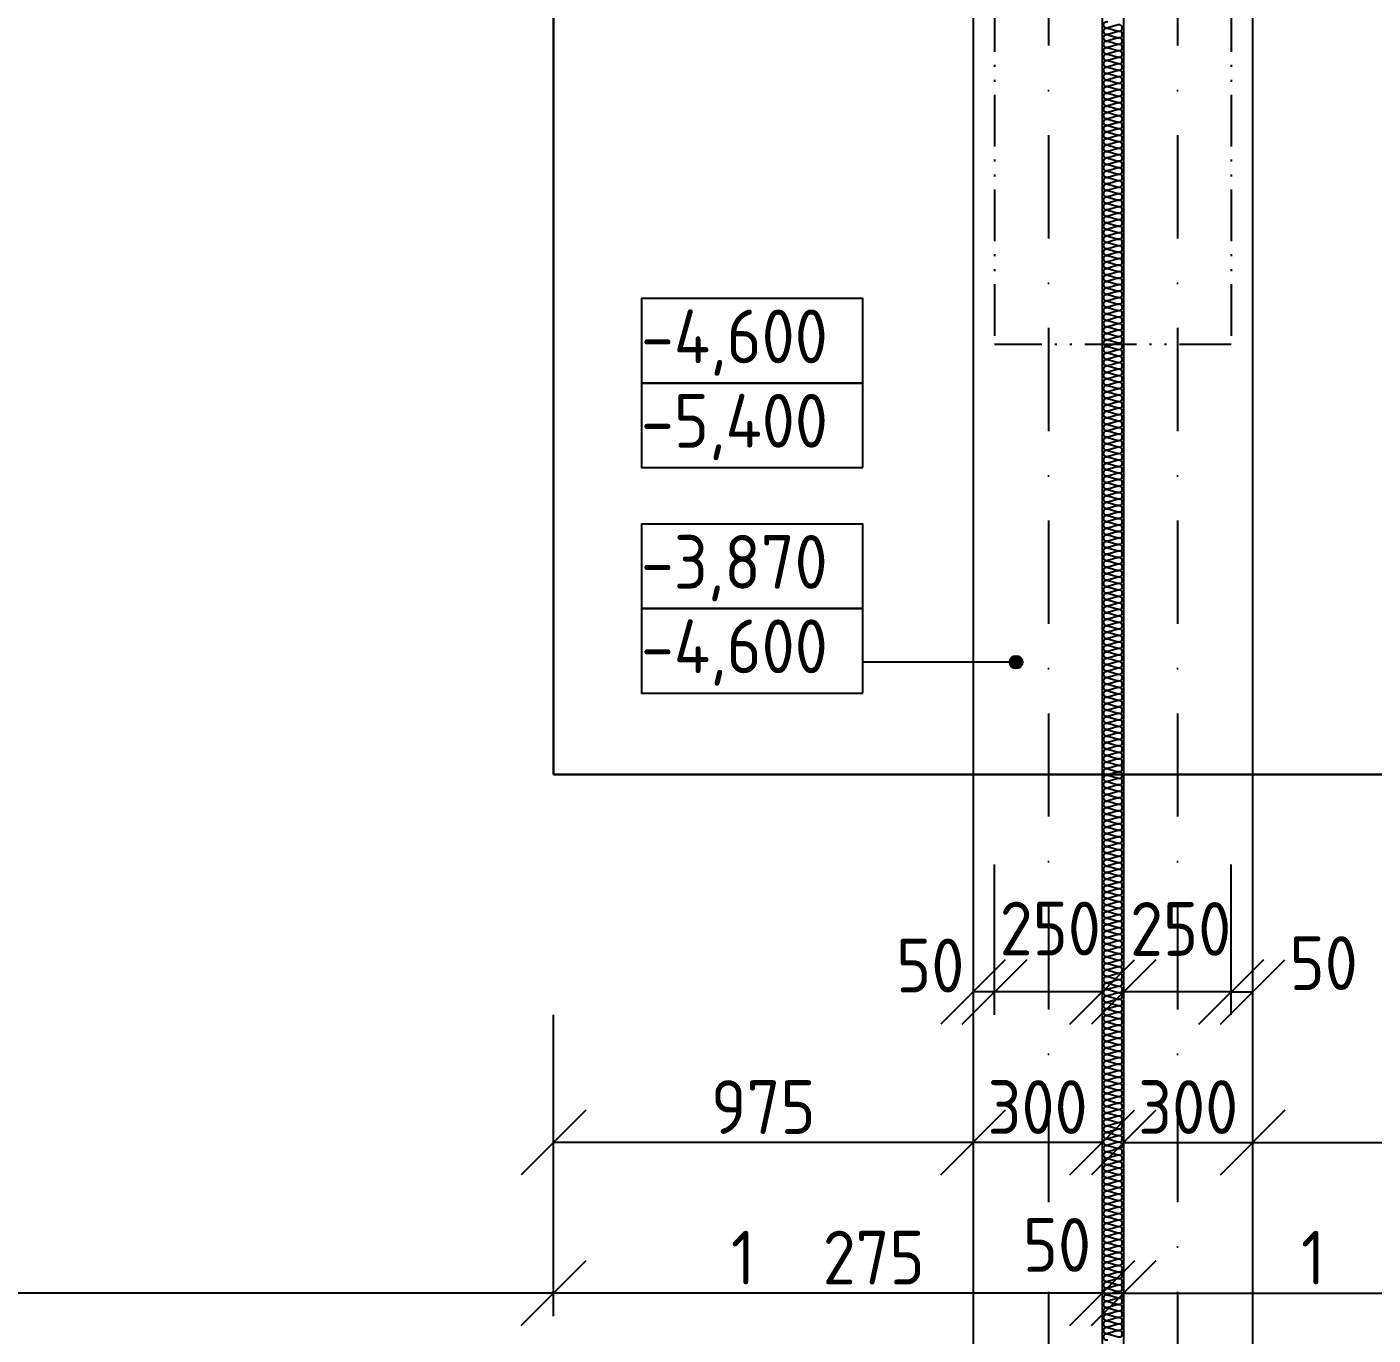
# Model space of a CAD drawing. Extents: x 4511820 to 5180432, y -1526536 to -944957.
# Drawn here: x 5004902 to 5008031, y -1496771 to -1493730 of the extents above; entities that cross this region are included whole.
import ezdxf

# ---------------------------------------------------------------- set-up
doc = ezdxf.new("R2010")
doc.units = 0
doc.header["$MEASUREMENT"] = 0
doc.linetypes.add('ACAD_ISO12W100', pattern=[22, 12, -3, 0.5, -3, 0.5, -3])
doc.linetypes.add('BODKOCIARKOVANA_3', pattern=[5.6, 3, -1.3, 0, -1.3])
doc.layers.get('0').update_dxf_attribs({"linetype": 'CONTINUOUS'})
doc.layers.get('Defpoints').update_dxf_attribs({"color": 61, "linetype": 'CONTINUOUS'})
for name, color, linetype in [('KÓTY', 4, 'CONTINUOUS'), ('MÚRY', 1, 'CONTINUOUS'), ('osi', 253, 'CONTINUOUS'), ('TENKÁ', 7, 'CONTINUOUS'), ('ŠRAFY', 82, 'CONTINUOUS')]:
    doc.layers.add(name, color=color, linetype=linetype)
doc.styles.add('STYLE1', font='isocp.shx')
doc.dimstyles.new('STANDARD-50', dxfattribs={"dimtxt": 125, "dimasz": 150, "dimexe": 10, "dimexo": 200, "dimgap": 20, "dimtad": 1, "dimdsep": 46, "dimlunit": 6, "dimtxsty": 'STYLE1', "dimblk1": 'OBLIQUE', "dimblk2": 'OBLIQUE', "dimsah": 1, "dimcen": 2.5, "dimse1": 1, "dimse2": 1, "dimadec": 0, "dimazin": 0, "dimtfac": 1, "dimtmove": 1, "dimatfit": 3, "dimldrblk": 'OBLIQUE', "dimfxl": 1, "dimtolj": 1, "dimtzin": 0, "dimarcsym": 0})

# ---------------------------------------------------------------- blocks, each defined once
blk = doc.blocks.new('_OBLIQUE')
at = {"color": 0, "linetype": 'ByBlock'}
blk.add_line((-0.5, -0.5), (0.5, 0.5), dxfattribs=at)
blk = doc.blocks.new('*D43630')
at = {"layer": 'Defpoints', "color": 0}
for p in [(5007451, -1495468), (5008726, -1495468), (5008726, -1496673.5)]:
    blk.add_point(p, dxfattribs=at)
at = {"layer": 'KÓTY', "color": 0, "lineweight": -2}
blk.add_line((5007451, -1496673.5), (5008726, -1496673.5), dxfattribs=at)
at = {"layer": 'KÓTY', "color": 0, "linetype": 'ByBlock', "lineweight": -2, "xscale": 150, "yscale": 150, "zscale": 150, "rotation": 180}
blk.add_blockref('_OBLIQUE', (5007451, -1496673.5), dxfattribs=at)
at = {"layer": 'KÓTY', "color": 0, "linetype": 'ByBlock', "lineweight": -2, "xscale": 150, "yscale": 150, "zscale": 150}
blk.add_blockref('_OBLIQUE', (5008726, -1496673.5), dxfattribs=at)
at = {"layer": 'KÓTY', "color": 0, "insert": (5008088.5, -1496591), "char_height": 125, "attachment_point": 5, "style": 'STYLE1'}
blk.add_mtext('\\A1;1ﾠ275', dxfattribs=at)
blk = doc.blocks.new('*D43631')
at = {"layer": 'Defpoints', "color": 0}
for p in [(5006126, -1495468), (5007401, -1495468), (5006126, -1496673.5)]:
    blk.add_point(p, dxfattribs=at)
at = {"layer": 'KÓTY', "color": 0, "lineweight": -2}
blk.add_line((5007401, -1496673.5), (5006126, -1496673.5), dxfattribs=at)
at = {"layer": 'KÓTY', "color": 0, "linetype": 'ByBlock', "lineweight": -2, "xscale": 150, "yscale": 150, "zscale": 150, "rotation": 180}
blk.add_blockref('_OBLIQUE', (5006126, -1496673.5), dxfattribs=at)
at = {"layer": 'KÓTY', "color": 0, "linetype": 'ByBlock', "lineweight": -2, "xscale": 150, "yscale": 150, "zscale": 150}
blk.add_blockref('_OBLIQUE', (5007401, -1496673.5), dxfattribs=at)
at = {"layer": 'KÓTY', "color": 0, "insert": (5006763.5, -1496591), "char_height": 125, "attachment_point": 5, "style": 'STYLE1'}
blk.add_mtext('\\A1;1ﾠ275', dxfattribs=at)
blk = doc.blocks.new('*D43632')
at = {"layer": 'Defpoints', "color": 0}
for p in [(5007401, -1495468), (5007451, -1495468), (5007451, -1496673.5)]:
    blk.add_point(p, dxfattribs=at)
at = {"layer": 'KÓTY', "color": 0, "lineweight": -2}
blk.add_line((5007401, -1496673.5), (5007451, -1496673.5), dxfattribs=at)
at = {"layer": 'KÓTY', "color": 0, "linetype": 'ByBlock', "lineweight": -2, "xscale": 150, "yscale": 150, "zscale": 150, "rotation": 180}
blk.add_blockref('_OBLIQUE', (5007401, -1496673.5), dxfattribs=at)
at = {"layer": 'KÓTY', "color": 0, "linetype": 'ByBlock', "lineweight": -2, "xscale": 150, "yscale": 150, "zscale": 150}
blk.add_blockref('_OBLIQUE', (5007451, -1496673.5), dxfattribs=at)
at = {"layer": 'KÓTY', "color": 0, "insert": (5007296, -1496561.5), "char_height": 125, "attachment_point": 5, "style": 'STYLE1'}
blk.add_mtext('\\A1;50', dxfattribs=at)
blk = doc.blocks.new('*D43646')
at = {"layer": 'Defpoints', "color": 0}
for p in [(5007701, -1494468), (5007751, -1494468), (5007751, -1495973.5)]:
    blk.add_point(p, dxfattribs=at)
at = {"layer": 'KÓTY', "color": 0, "lineweight": -2}
blk.add_line((5007701, -1495973.5), (5007751, -1495973.5), dxfattribs=at)
at = {"layer": 'KÓTY', "color": 0, "linetype": 'ByBlock', "lineweight": -2, "xscale": 150, "yscale": 150, "zscale": 150, "rotation": 180}
blk.add_blockref('_OBLIQUE', (5007701, -1495973.5), dxfattribs=at)
at = {"layer": 'KÓTY', "color": 0, "linetype": 'ByBlock', "lineweight": -2, "xscale": 150, "yscale": 150, "zscale": 150}
blk.add_blockref('_OBLIQUE', (5007751, -1495973.5), dxfattribs=at)
at = {"layer": 'KÓTY', "color": 0, "insert": (5007916, -1495906.5), "char_height": 125, "attachment_point": 5, "style": 'STYLE1'}
blk.add_mtext('\\A1;50', dxfattribs=at)
blk = doc.blocks.new('*D43647')
at = {"layer": 'Defpoints', "color": 0}
for p in [(5007101, -1494468), (5007151, -1494468), (5007101, -1495973.5)]:
    blk.add_point(p, dxfattribs=at)
at = {"layer": 'KÓTY', "color": 0, "lineweight": -2}
blk.add_line((5007151, -1495973.5), (5007101, -1495973.5), dxfattribs=at)
at = {"layer": 'KÓTY', "color": 0, "linetype": 'ByBlock', "lineweight": -2, "xscale": 150, "yscale": 150, "zscale": 150, "rotation": 180}
blk.add_blockref('_OBLIQUE', (5007101, -1495973.5), dxfattribs=at)
at = {"layer": 'KÓTY', "color": 0, "linetype": 'ByBlock', "lineweight": -2, "xscale": 150, "yscale": 150, "zscale": 150}
blk.add_blockref('_OBLIQUE', (5007151, -1495973.5), dxfattribs=at)
at = {"layer": 'KÓTY', "color": 0, "insert": (5007001.5, -1495912), "char_height": 125, "attachment_point": 5, "style": 'STYLE1'}
blk.add_mtext('\\A1;50', dxfattribs=at)
blk = doc.blocks.new('*D43648')
at = {"layer": 'Defpoints', "color": 0}
for p in [(5007451, -1494468), (5007701, -1494468), (5007451, -1495973.5)]:
    blk.add_point(p, dxfattribs=at)
at = {"layer": 'KÓTY', "color": 0, "lineweight": -2}
blk.add_line((5007701, -1495973.5), (5007451, -1495973.5), dxfattribs=at)
at = {"layer": 'KÓTY', "color": 0, "linetype": 'ByBlock', "lineweight": -2, "xscale": 150, "yscale": 150, "zscale": 150, "rotation": 180}
blk.add_blockref('_OBLIQUE', (5007451, -1495973.5), dxfattribs=at)
at = {"layer": 'KÓTY', "color": 0, "linetype": 'ByBlock', "lineweight": -2, "xscale": 150, "yscale": 150, "zscale": 150}
blk.add_blockref('_OBLIQUE', (5007701, -1495973.5), dxfattribs=at)
at = {"layer": 'KÓTY', "color": 0, "insert": (5007583.5, -1495827), "char_height": 125, "attachment_point": 5, "style": 'STYLE1'}
blk.add_mtext('\\A1;250', dxfattribs=at)
blk = doc.blocks.new('*D43649')
at = {"layer": 'Defpoints', "color": 0}
for p in [(5007151, -1494468), (5007401, -1494468), (5007151, -1495973.5)]:
    blk.add_point(p, dxfattribs=at)
at = {"layer": 'KÓTY', "color": 0, "lineweight": -2}
blk.add_line((5007401, -1495973.5), (5007151, -1495973.5), dxfattribs=at)
at = {"layer": 'KÓTY', "color": 0, "linetype": 'ByBlock', "lineweight": -2, "xscale": 150, "yscale": 150, "zscale": 150, "rotation": 180}
blk.add_blockref('_OBLIQUE', (5007151, -1495973.5), dxfattribs=at)
at = {"layer": 'KÓTY', "color": 0, "linetype": 'ByBlock', "lineweight": -2, "xscale": 150, "yscale": 150, "zscale": 150}
blk.add_blockref('_OBLIQUE', (5007401, -1495973.5), dxfattribs=at)
at = {"layer": 'KÓTY', "color": 0, "insert": (5007280.5, -1495826), "char_height": 125, "attachment_point": 5, "style": 'STYLE1'}
blk.add_mtext('\\A1;250', dxfattribs=at)
blk = doc.blocks.new('*D43650')
at = {"layer": 'Defpoints', "color": 0}
for p in [(5007451, -1494468), (5007751, -1494468), (5007751, -1496323.5)]:
    blk.add_point(p, dxfattribs=at)
at = {"layer": 'KÓTY', "color": 0, "lineweight": -2}
blk.add_line((5007451, -1496323.5), (5007751, -1496323.5), dxfattribs=at)
at = {"layer": 'KÓTY', "color": 0, "linetype": 'ByBlock', "lineweight": -2, "xscale": 150, "yscale": 150, "zscale": 150, "rotation": 180}
blk.add_blockref('_OBLIQUE', (5007451, -1496323.5), dxfattribs=at)
at = {"layer": 'KÓTY', "color": 0, "linetype": 'ByBlock', "lineweight": -2, "xscale": 150, "yscale": 150, "zscale": 150}
blk.add_blockref('_OBLIQUE', (5007751, -1496323.5), dxfattribs=at)
at = {"layer": 'KÓTY', "color": 0, "insert": (5007601, -1496241), "char_height": 125, "attachment_point": 5, "style": 'STYLE1'}
blk.add_mtext('\\A1;300', dxfattribs=at)
blk = doc.blocks.new('*D43651')
at = {"layer": 'Defpoints', "color": 0}
for p in [(5007101, -1494468), (5007401, -1494468), (5007101, -1496323.5)]:
    blk.add_point(p, dxfattribs=at)
at = {"layer": 'KÓTY', "color": 0, "lineweight": -2}
blk.add_line((5007401, -1496323.5), (5007101, -1496323.5), dxfattribs=at)
at = {"layer": 'KÓTY', "color": 0, "linetype": 'ByBlock', "lineweight": -2, "xscale": 150, "yscale": 150, "zscale": 150, "rotation": 180}
blk.add_blockref('_OBLIQUE', (5007101, -1496323.5), dxfattribs=at)
at = {"layer": 'KÓTY', "color": 0, "linetype": 'ByBlock', "lineweight": -2, "xscale": 150, "yscale": 150, "zscale": 150}
blk.add_blockref('_OBLIQUE', (5007401, -1496323.5), dxfattribs=at)
at = {"layer": 'KÓTY', "color": 0, "insert": (5007251, -1496241), "char_height": 125, "attachment_point": 5, "style": 'STYLE1'}
blk.add_mtext('\\A1;300', dxfattribs=at)
blk = doc.blocks.new('*D43652')
at = {"layer": 'Defpoints', "color": 0}
for p in [(5001561, -1495468), (5006126, -1495468), (5001561, -1496673.5)]:
    blk.add_point(p, dxfattribs=at)
at = {"layer": 'KÓTY', "color": 0, "lineweight": -2}
blk.add_line((5006126, -1496673.5), (5001561, -1496673.5), dxfattribs=at)
at = {"layer": 'KÓTY', "color": 0, "linetype": 'ByBlock', "lineweight": -2, "xscale": 150, "yscale": 150, "zscale": 150, "rotation": 180}
blk.add_blockref('_OBLIQUE', (5001561, -1496673.5), dxfattribs=at)
at = {"layer": 'KÓTY', "color": 0, "linetype": 'ByBlock', "lineweight": -2, "xscale": 150, "yscale": 150, "zscale": 150}
blk.add_blockref('_OBLIQUE', (5006126, -1496673.5), dxfattribs=at)
at = {"layer": 'KÓTY', "color": 0, "insert": (5003843.5, -1496591), "char_height": 125, "attachment_point": 5, "style": 'STYLE1'}
blk.add_mtext('\\A1;4ﾠ565', dxfattribs=at)
blk = doc.blocks.new('*D43655')
at = {"layer": 'Defpoints', "color": 0}
for p in [(5007751, -1495468), (5008726, -1495468), (5008726, -1496323.5)]:
    blk.add_point(p, dxfattribs=at)
at = {"layer": 'KÓTY', "color": 0, "lineweight": -2}
blk.add_line((5007751, -1496323.5), (5008726, -1496323.5), dxfattribs=at)
at = {"layer": 'KÓTY', "color": 0, "linetype": 'ByBlock', "lineweight": -2, "xscale": 150, "yscale": 150, "zscale": 150, "rotation": 180}
blk.add_blockref('_OBLIQUE', (5007751, -1496323.5), dxfattribs=at)
at = {"layer": 'KÓTY', "color": 0, "linetype": 'ByBlock', "lineweight": -2, "xscale": 150, "yscale": 150, "zscale": 150}
blk.add_blockref('_OBLIQUE', (5008726, -1496323.5), dxfattribs=at)
at = {"layer": 'KÓTY', "color": 0, "insert": (5008238.5, -1496241), "char_height": 125, "attachment_point": 5, "style": 'STYLE1'}
blk.add_mtext('\\A1;975', dxfattribs=at)
blk = doc.blocks.new('*D43656')
at = {"layer": 'Defpoints', "color": 0}
for p in [(5006126, -1495468), (5007101, -1495468), (5006126, -1496323.5)]:
    blk.add_point(p, dxfattribs=at)
at = {"layer": 'KÓTY', "color": 0, "lineweight": -2}
blk.add_line((5007101, -1496323.5), (5006126, -1496323.5), dxfattribs=at)
at = {"layer": 'KÓTY', "color": 0, "linetype": 'ByBlock', "lineweight": -2, "xscale": 150, "yscale": 150, "zscale": 150, "rotation": 180}
blk.add_blockref('_OBLIQUE', (5006126, -1496323.5), dxfattribs=at)
at = {"layer": 'KÓTY', "color": 0, "linetype": 'ByBlock', "lineweight": -2, "xscale": 150, "yscale": 150, "zscale": 150}
blk.add_blockref('_OBLIQUE', (5007101, -1496323.5), dxfattribs=at)
at = {"layer": 'KÓTY', "color": 0, "insert": (5006613.5, -1496241), "char_height": 125, "attachment_point": 5, "style": 'STYLE1'}
blk.add_mtext('\\A1;975', dxfattribs=at)

msp = doc.modelspace()

# ---------------------------------------------------------------- hatches: boundary and pattern name
at = {"layer": 'KÓTY', "ltscale": 0.25}
msp.add_hatch(color=256, dxfattribs=at).paths.add_polyline_path([(5007186, -1495206.75, 1), (5007216, -1495206.75, 1)])

# ---------------------------------------------------------------- linework, layer by layer
at = {"layer": 'KÓTY'}
for p, q in [((5007201, -1495206.75), (5006844.816, -1495206.75)), ((5007151, -1496026.903), (5007151, -1495676.903)), ((5007701, -1496026.903), (5007701, -1495676.903)), ((5006126, -1496376.903), (5006126, -1496026.903)), ((5006126, -1496696.903), (5006126, -1496346.903)), ((5006126, -1496726.903), (5006126, -1496376.903))]:
    msp.add_line(p, q, dxfattribs=at)
at = {"layer": 'KÓTY', "ltscale": 0.25}
msp.add_circle((5007201, -1495206.75), 15, dxfattribs=at)
at = {"layer": 'MÚRY', "linetype": 'Continuous', "lineweight": 30}
for p, q in [((5006126, -1495468), (5006126, -1492868)), ((5008726, -1495468), (5006126, -1495468))]:
    msp.add_line(p, q, dxfattribs=at)
at = {"layer": 'osi', "linetype": 'BODKOCIARKOVANA_3', "ltscale": 80}
for p, q in [((5007276, -1463510.809), (5007276, -1502135.094)), ((5007576, -1463510.809), (5007576, -1502135.094))]:
    msp.add_line(p, q, dxfattribs=at)
at = {"layer": 'TENKÁ'}
for p, q in [((5007401, -1485588), (5007401, -1499268)), ((5007451, -1485588), (5007451, -1499268)), ((5007101, -1485988), (5007101, -1498868)), ((5007751, -1498868), (5007751, -1485988))]:
    msp.add_line(p, q, dxfattribs=at)
at = {"layer": 'TENKÁ', "color": 40, "linetype": 'ACAD_ISO12W100', "ltscale": 10}
for p, q in [((5007151, -1485968), (5007151, -1494468)), ((5007701, -1485968), (5007701, -1494468)), ((5007701, -1494468), (5007151, -1494468))]:
    msp.add_line(p, q, dxfattribs=at)
at = {"layer": 'TENKÁ', "ltscale": 0.25}
for points in [[(5006844.816, -1494558), (5006844.816, -1494361.75), (5006330.184, -1494361.75), (5006330.184, -1494558)], [(5006844.816, -1494754.25), (5006844.816, -1494558), (5006330.184, -1494558), (5006330.184, -1494754.25)], [(5006844.816, -1495082.25), (5006844.816, -1494886), (5006330.184, -1494886), (5006330.184, -1495082.25)], [(5006844.816, -1495278.5), (5006844.816, -1495082.25), (5006330.184, -1495082.25), (5006330.184, -1495278.5)]]:
    msp.add_lwpolyline(points, close=True, dxfattribs=at)
at = {"layer": 'ŠRAFY'}
for points in [[(5007447.999, -1493838.54, 0.50326334), (5007438.363, -1493831.176), (5007414.146, -1493838.138, -1.32801381), (5007414.146, -1493823.625), (5007438.363, -1493830.588, 1.32801381), (5007438.363, -1493816.075), (5007414.146, -1493823.037, -1.32801381), (5007414.146, -1493808.524), (5007438.363, -1493815.487, 1.32801381), (5007438.363, -1493800.974), (5007414.146, -1493807.936, -1.32801381), (5007414.146, -1493793.424), (5007438.363, -1493800.386, 1.32801381), (5007438.363, -1493785.873), (5007414.146, -1493792.836, -1.32801381), (5007414.146, -1493778.323), (5007438.363, -1493785.285, 1.32801381), (5007438.363, -1493770.772), (5007414.146, -1493777.735, -1.32801381), (5007414.146, -1493763.222), (5007438.363, -1493770.184, 1.32801381), (5007438.363, -1493755.672), (5007414.146, -1493762.634, -1.32801381), (5007414.146, -1493748.121), (5007438.363, -1493755.084, 1.32801381), (5007438.363, -1493740.571), (5007414.146, -1493747.533, -1.32801381), (5007414.146, -1493733.02), (5007438.363, -1493739.983, 1.32801381), (5007438.363, -1493725.47), (5007414.146, -1493732.432, -1.32801381), (5007414.146, -1493717.92)], [(5007447.999, -1494049.951, 0.50326334), (5007438.363, -1494042.587), (5007414.146, -1494049.549, -1.32801381), (5007414.146, -1494035.036), (5007438.363, -1494041.999, 1.32801381), (5007438.363, -1494027.486), (5007414.146, -1494034.448, -1.32801381), (5007414.146, -1494019.936), (5007438.363, -1494026.898, 1.32801381), (5007438.363, -1494012.385), (5007414.146, -1494019.348, -1.32801381), (5007414.146, -1494004.835), (5007438.363, -1494011.797, 1.32801381), (5007438.363, -1493997.284), (5007414.146, -1494004.247, -1.32801381), (5007414.146, -1493989.734), (5007438.363, -1493996.696, 1.32801381), (5007438.363, -1493982.184), (5007414.146, -1493989.146, -1.32801381), (5007414.146, -1493974.633), (5007438.363, -1493981.596, 1.32801381), (5007438.363, -1493967.083), (5007414.146, -1493974.045, -1.32801381), (5007414.146, -1493959.532), (5007438.363, -1493966.495, 1.32801381), (5007438.363, -1493951.982), (5007414.146, -1493958.944, -1.32801381), (5007414.146, -1493944.432), (5007438.363, -1493951.394, 1.32801381), (5007438.363, -1493936.881), (5007414.146, -1493943.844, -1.32801381), (5007414.146, -1493929.331), (5007438.363, -1493936.293, 1.32801381), (5007438.363, -1493921.78), (5007414.146, -1493928.743, -1.32801381), (5007414.146, -1493914.23), (5007438.363, -1493921.192, 1.32801381), (5007438.363, -1493906.68), (5007414.146, -1493913.642, -1.32801381), (5007414.146, -1493899.129), (5007438.363, -1493906.092, 1.32801381), (5007438.363, -1493891.579), (5007414.146, -1493898.541, -1.32801381), (5007414.146, -1493884.028), (5007438.363, -1493890.991, 1.32801381), (5007438.363, -1493876.478), (5007414.146, -1493883.44, -1.32801381), (5007414.146, -1493868.928), (5007438.363, -1493875.89, 1.32801381), (5007438.363, -1493861.377), (5007414.146, -1493868.34, -1.32801381), (5007414.146, -1493853.827), (5007438.363, -1493860.789, 1.32801381), (5007438.363, -1493846.276), (5007414.146, -1493853.239, -1.32801381), (5007414.146, -1493838.726), (5007438.363, -1493845.688, 0.71622723), (5007446.526, -1493833.951, 0.71622723)], [(5007447.999, -1494261.362, 0.50326334), (5007438.363, -1494253.998), (5007414.146, -1494260.96, -1.32801381), (5007414.146, -1494246.448), (5007438.363, -1494253.41, 1.32801381), (5007438.363, -1494238.897), (5007414.146, -1494245.86, -1.32801381), (5007414.146, -1494231.347), (5007438.363, -1494238.309, 1.32801381), (5007438.363, -1494223.796), (5007414.146, -1494230.759, -1.32801381), (5007414.146, -1494216.246), (5007438.363, -1494223.208, 1.32801381), (5007438.363, -1494208.696), (5007414.146, -1494215.658, -1.32801381), (5007414.146, -1494201.145), (5007438.363, -1494208.108, 1.32801381), (5007438.363, -1494193.595), (5007414.146, -1494200.557, -1.32801381), (5007414.146, -1494186.044), (5007438.363, -1494193.007, 1.32801381), (5007438.363, -1494178.494), (5007414.146, -1494185.456, -1.32801381), (5007414.146, -1494170.944), (5007438.363, -1494177.906, 1.32801381), (5007438.363, -1494163.393), (5007414.146, -1494170.356, -1.32801381), (5007414.146, -1494155.843), (5007438.363, -1494162.805, 1.32801381), (5007438.363, -1494148.292), (5007414.146, -1494155.255, -1.32801381), (5007414.146, -1494140.742), (5007438.363, -1494147.704, 1.32801381), (5007438.363, -1494133.192), (5007414.146, -1494140.154, -1.32801381), (5007414.146, -1494125.641), (5007438.363, -1494132.604, 1.32801381), (5007438.363, -1494118.091), (5007414.146, -1494125.053, -1.32801381), (5007414.146, -1494110.54), (5007438.363, -1494117.503, 1.32801381), (5007438.363, -1494102.99), (5007414.146, -1494109.952, -1.32801381), (5007414.146, -1494095.44), (5007438.363, -1494102.402, 1.32801381), (5007438.363, -1494087.889), (5007414.146, -1494094.852, -1.32801381), (5007414.146, -1494080.339), (5007438.363, -1494087.301, 1.32801381), (5007438.363, -1494072.788), (5007414.146, -1494079.751, -1.32801381), (5007414.146, -1494065.238), (5007438.363, -1494072.2, 1.32801381), (5007438.363, -1494057.688), (5007414.146, -1494064.65, -1.32801381), (5007414.146, -1494050.137), (5007438.363, -1494057.1, 0.71622723), (5007446.526, -1494045.362, 0.71622723)], [(5007447.999, -1494472.773, 0.50326334), (5007438.363, -1494465.409), (5007414.146, -1494472.372, -1.32801381), (5007414.146, -1494457.859), (5007438.363, -1494464.821, 1.32801381), (5007438.363, -1494450.308), (5007414.146, -1494457.271, -1.32801381), (5007414.146, -1494442.758), (5007438.363, -1494449.72, 1.32801381), (5007438.363, -1494435.208), (5007414.146, -1494442.17, -1.32801381), (5007414.146, -1494427.657), (5007438.363, -1494434.62, 1.32801381), (5007438.363, -1494420.107), (5007414.146, -1494427.069, -1.32801381), (5007414.146, -1494412.556), (5007438.363, -1494419.519, 1.32801381), (5007438.363, -1494405.006), (5007414.146, -1494411.968, -1.32801381), (5007414.146, -1494397.456), (5007438.363, -1494404.418, 1.32801381), (5007438.363, -1494389.905), (5007414.146, -1494396.868, -1.32801381), (5007414.146, -1494382.355), (5007438.363, -1494389.317, 1.32801381), (5007438.363, -1494374.804), (5007414.146, -1494381.767, -1.32801381), (5007414.146, -1494367.254), (5007438.363, -1494374.216, 1.32801381), (5007438.363, -1494359.704), (5007414.146, -1494366.666, -1.32801381), (5007414.146, -1494352.153), (5007438.363, -1494359.116, 1.32801381), (5007438.363, -1494344.603), (5007414.146, -1494351.565, -1.32801381), (5007414.146, -1494337.052), (5007438.363, -1494344.015, 1.32801381), (5007438.363, -1494329.502), (5007414.146, -1494336.464, -1.32801381), (5007414.146, -1494321.952), (5007438.363, -1494328.914, 1.32801381), (5007438.363, -1494314.401), (5007414.146, -1494321.364, -1.32801381), (5007414.146, -1494306.851), (5007438.363, -1494313.813, 1.32801381), (5007438.363, -1494299.3), (5007414.146, -1494306.263, -1.32801381), (5007414.146, -1494291.75), (5007438.363, -1494298.712, 1.32801381), (5007438.363, -1494284.2), (5007414.146, -1494291.162, -1.32801381), (5007414.146, -1494276.649), (5007438.363, -1494283.612, 1.32801381), (5007438.363, -1494269.099), (5007414.146, -1494276.061, -1.32801381), (5007414.146, -1494261.548), (5007438.363, -1494268.511, 0.71622723), (5007446.526, -1494256.773, 0.71622723)], [(5007447.999, -1494684.185, 0.50326334), (5007438.363, -1494676.82), (5007414.146, -1494683.783, -1.32801381), (5007414.146, -1494669.27), (5007438.363, -1494676.232, 1.32801381), (5007438.363, -1494661.72), (5007414.146, -1494668.682, -1.32801381), (5007414.146, -1494654.169), (5007438.363, -1494661.132, 1.32801381), (5007438.363, -1494646.619), (5007414.146, -1494653.581, -1.32801381), (5007414.146, -1494639.068), (5007438.363, -1494646.031, 1.32801381), (5007438.363, -1494631.518), (5007414.146, -1494638.48, -1.32801381), (5007414.146, -1494623.968), (5007438.363, -1494630.93, 1.32801381), (5007438.363, -1494616.417), (5007414.146, -1494623.38, -1.32801381), (5007414.146, -1494608.867), (5007438.363, -1494615.829, 1.32801381), (5007438.363, -1494601.316), (5007414.146, -1494608.279, -1.32801381), (5007414.146, -1494593.766), (5007438.363, -1494600.728, 1.32801381), (5007438.363, -1494586.216), (5007414.146, -1494593.178, -1.32801381), (5007414.146, -1494578.665), (5007438.363, -1494585.628, 1.32801381), (5007438.363, -1494571.115), (5007414.146, -1494578.077, -1.32801381), (5007414.146, -1494563.564), (5007438.363, -1494570.527, 1.32801381), (5007438.363, -1494556.014), (5007414.146, -1494562.976, -1.32801381), (5007414.146, -1494548.464), (5007438.363, -1494555.426, 1.32801381), (5007438.363, -1494540.913), (5007414.146, -1494547.876, -1.32801381), (5007414.146, -1494533.363), (5007438.363, -1494540.325, 1.32801381), (5007438.363, -1494525.812), (5007414.146, -1494532.775, -1.32801381), (5007414.146, -1494518.262), (5007438.363, -1494525.224, 1.32801381), (5007438.363, -1494510.712), (5007414.146, -1494517.674, -1.32801381), (5007414.146, -1494503.161), (5007438.363, -1494510.124, 1.32801381), (5007438.363, -1494495.611), (5007414.146, -1494502.573, -1.32801381), (5007414.146, -1494488.06), (5007438.363, -1494495.023, 1.32801381), (5007438.363, -1494480.51), (5007414.146, -1494487.472, -1.32801381), (5007414.146, -1494472.96), (5007438.363, -1494479.922, 0.71622723), (5007446.526, -1494468.185, 0.71622723)], [(5007447.999, -1494895.596, 0.50326334), (5007438.363, -1494888.232), (5007414.146, -1494895.194, -1.32801381), (5007414.146, -1494880.681), (5007438.363, -1494887.644, 1.32801381), (5007438.363, -1494873.131), (5007414.146, -1494880.093, -1.32801381), (5007414.146, -1494865.58), (5007438.363, -1494872.543, 1.32801381), (5007438.363, -1494858.03), (5007414.146, -1494864.992, -1.32801381), (5007414.146, -1494850.48), (5007438.363, -1494857.442, 1.32801381), (5007438.363, -1494842.929), (5007414.146, -1494849.892, -1.32801381), (5007414.146, -1494835.379), (5007438.363, -1494842.341, 1.32801381), (5007438.363, -1494827.828), (5007414.146, -1494834.791, -1.32801381), (5007414.146, -1494820.278), (5007438.363, -1494827.24, 1.32801381), (5007438.363, -1494812.728), (5007414.146, -1494819.69, -1.32801381), (5007414.146, -1494805.177), (5007438.363, -1494812.14, 1.32801381), (5007438.363, -1494797.627), (5007414.146, -1494804.589, -1.32801381), (5007414.146, -1494790.076), (5007438.363, -1494797.039, 1.32801381), (5007438.363, -1494782.526), (5007414.146, -1494789.488, -1.32801381), (5007414.146, -1494774.976), (5007438.363, -1494781.938, 1.32801381), (5007438.363, -1494767.425), (5007414.146, -1494774.388, -1.32801381), (5007414.146, -1494759.875), (5007438.363, -1494766.837, 1.32801381), (5007438.363, -1494752.324), (5007414.146, -1494759.287, -1.32801381), (5007414.146, -1494744.774), (5007438.363, -1494751.736, 1.32801381), (5007438.363, -1494737.224), (5007414.146, -1494744.186, -1.32801381), (5007414.146, -1494729.673), (5007438.363, -1494736.636, 1.32801381), (5007438.363, -1494722.123), (5007414.146, -1494729.085, -1.32801381), (5007414.146, -1494714.572), (5007438.363, -1494721.535, 1.32801381), (5007438.363, -1494707.022), (5007414.146, -1494713.984, -1.32801381), (5007414.146, -1494699.472), (5007438.363, -1494706.434, 1.32801381), (5007438.363, -1494691.921), (5007414.146, -1494698.884, -1.32801381), (5007414.146, -1494684.371), (5007438.363, -1494691.333, 0.71622723), (5007446.526, -1494679.596, 0.71622723)], [(5007447.999, -1495107.007, 0.50326334), (5007438.363, -1495099.643), (5007414.146, -1495106.605, -1.32801381), (5007414.146, -1495092.092), (5007438.363, -1495099.055, 1.32801381), (5007438.363, -1495084.542), (5007414.146, -1495091.504, -1.32801381), (5007414.146, -1495076.992), (5007438.363, -1495083.954, 1.32801381), (5007438.363, -1495069.441), (5007414.146, -1495076.404, -1.32801381), (5007414.146, -1495061.891), (5007438.363, -1495068.853, 1.32801381), (5007438.363, -1495054.34), (5007414.146, -1495061.303, -1.32801381), (5007414.146, -1495046.79), (5007438.363, -1495053.752, 1.32801381), (5007438.363, -1495039.24), (5007414.146, -1495046.202, -1.32801381), (5007414.146, -1495031.689), (5007438.363, -1495038.652, 1.32801381), (5007438.363, -1495024.139), (5007414.146, -1495031.101, -1.32801381), (5007414.146, -1495016.588), (5007438.363, -1495023.551, 1.32801381), (5007438.363, -1495009.038), (5007414.146, -1495016, -1.32801381), (5007414.146, -1495001.488), (5007438.363, -1495008.45, 1.32801381), (5007438.363, -1494993.937), (5007414.146, -1495000.9, -1.32801381), (5007414.146, -1494986.387), (5007438.363, -1494993.349, 1.32801381), (5007438.363, -1494978.836), (5007414.146, -1494985.799, -1.32801381), (5007414.146, -1494971.286), (5007438.363, -1494978.248, 1.32801381), (5007438.363, -1494963.736), (5007414.146, -1494970.698, -1.32801381), (5007414.146, -1494956.185), (5007438.363, -1494963.148, 1.32801381), (5007438.363, -1494948.635), (5007414.146, -1494955.597, -1.32801381), (5007414.146, -1494941.084), (5007438.363, -1494948.047, 1.32801381), (5007438.363, -1494933.534), (5007414.146, -1494940.496, -1.32801381), (5007414.146, -1494925.984), (5007438.363, -1494932.946, 1.32801381), (5007438.363, -1494918.433), (5007414.146, -1494925.396, -1.32801381), (5007414.146, -1494910.883), (5007438.363, -1494917.845, 1.32801381), (5007438.363, -1494903.332), (5007414.146, -1494910.295, -1.32801381), (5007414.146, -1494895.782), (5007438.363, -1494902.744, 0.71622723), (5007446.526, -1494891.007, 0.71622723)], [(5007447.999, -1495318.418, 0.50326334), (5007438.363, -1495311.054), (5007414.146, -1495318.016, -1.32801381), (5007414.146, -1495303.504), (5007438.363, -1495310.466, 1.32801381), (5007438.363, -1495295.953), (5007414.146, -1495302.916, -1.32801381), (5007414.146, -1495288.403), (5007438.363, -1495295.365, 1.32801381), (5007438.363, -1495280.852), (5007414.146, -1495287.815, -1.32801381), (5007414.146, -1495273.302), (5007438.363, -1495280.264, 1.32801381), (5007438.363, -1495265.752), (5007414.146, -1495272.714, -1.32801381), (5007414.146, -1495258.201), (5007438.363, -1495265.164, 1.32801381), (5007438.363, -1495250.651), (5007414.146, -1495257.613, -1.32801381), (5007414.146, -1495243.1), (5007438.363, -1495250.063, 1.32801381), (5007438.363, -1495235.55), (5007414.146, -1495242.512, -1.32801381), (5007414.146, -1495228), (5007438.363, -1495234.962, 1.32801381), (5007438.363, -1495220.449), (5007414.146, -1495227.412, -1.32801381), (5007414.146, -1495212.899), (5007438.363, -1495219.861, 1.32801381), (5007438.363, -1495205.348), (5007414.146, -1495212.311, -1.32801381), (5007414.146, -1495197.798), (5007438.363, -1495204.76, 1.32801381), (5007438.363, -1495190.248), (5007414.146, -1495197.21, -1.32801381), (5007414.146, -1495182.697), (5007438.363, -1495189.66, 1.32801381), (5007438.363, -1495175.147), (5007414.146, -1495182.109, -1.32801381), (5007414.146, -1495167.596), (5007438.363, -1495174.559, 1.32801381), (5007438.363, -1495160.046), (5007414.146, -1495167.008, -1.32801381), (5007414.146, -1495152.496), (5007438.363, -1495159.458, 1.32801381), (5007438.363, -1495144.945), (5007414.146, -1495151.908, -1.32801381), (5007414.146, -1495137.395), (5007438.363, -1495144.357, 1.32801381), (5007438.363, -1495129.844), (5007414.146, -1495136.807, -1.32801381), (5007414.146, -1495122.294), (5007438.363, -1495129.256, 1.32801381), (5007438.363, -1495114.744), (5007414.146, -1495121.706, -1.32801381), (5007414.146, -1495107.193), (5007438.363, -1495114.156, 0.71622723), (5007446.526, -1495102.418, 0.71622723)], [(5007447.999, -1495529.829, 0.50326334), (5007438.363, -1495522.465), (5007414.146, -1495529.428, -1.32801381), (5007414.146, -1495514.915), (5007438.363, -1495521.877, 1.32801381), (5007438.363, -1495507.364), (5007414.146, -1495514.327, -1.32801381), (5007414.146, -1495499.814), (5007438.363, -1495506.776, 1.32801381), (5007438.363, -1495492.264), (5007414.146, -1495499.226, -1.32801381), (5007414.146, -1495484.713), (5007438.363, -1495491.676, 1.32801381), (5007438.363, -1495477.163), (5007414.146, -1495484.125, -1.32801381), (5007414.146, -1495469.612), (5007438.363, -1495476.575, 1.32801381), (5007438.363, -1495462.062), (5007414.146, -1495469.024, -1.32801381), (5007414.146, -1495454.512), (5007438.363, -1495461.474, 1.32801381), (5007438.363, -1495446.961), (5007414.146, -1495453.924, -1.32801381), (5007414.146, -1495439.411), (5007438.363, -1495446.373, 1.32801381), (5007438.363, -1495431.86), (5007414.146, -1495438.823, -1.32801381), (5007414.146, -1495424.31), (5007438.363, -1495431.272, 1.32801381), (5007438.363, -1495416.76), (5007414.146, -1495423.722, -1.32801381), (5007414.146, -1495409.209), (5007438.363, -1495416.172, 1.32801381), (5007438.363, -1495401.659), (5007414.146, -1495408.621, -1.32801381), (5007414.146, -1495394.108), (5007438.363, -1495401.071, 1.32801381), (5007438.363, -1495386.558), (5007414.146, -1495393.52, -1.32801381), (5007414.146, -1495379.008), (5007438.363, -1495385.97, 1.32801381), (5007438.363, -1495371.457), (5007414.146, -1495378.42, -1.32801381), (5007414.146, -1495363.907), (5007438.363, -1495370.869, 1.32801381), (5007438.363, -1495356.356), (5007414.146, -1495363.319, -1.32801381), (5007414.146, -1495348.806), (5007438.363, -1495355.768, 1.32801381), (5007438.363, -1495341.256), (5007414.146, -1495348.218, -1.32801381), (5007414.146, -1495333.705), (5007438.363, -1495340.668, 1.32801381), (5007438.363, -1495326.155), (5007414.146, -1495333.117, -1.32801381), (5007414.146, -1495318.604), (5007438.363, -1495325.567, 0.71622723), (5007446.526, -1495313.829, 0.71622723)], [(5007447.999, -1495741.241, 0.50326334), (5007438.363, -1495733.876), (5007414.146, -1495740.839, -1.32801381), (5007414.146, -1495726.326), (5007438.363, -1495733.288, 1.32801381), (5007438.363, -1495718.776), (5007414.146, -1495725.738, -1.32801381), (5007414.146, -1495711.225), (5007438.363, -1495718.188, 1.32801381), (5007438.363, -1495703.675), (5007414.146, -1495710.637, -1.32801381), (5007414.146, -1495696.124), (5007438.363, -1495703.087, 1.32801381), (5007438.363, -1495688.574), (5007414.146, -1495695.536, -1.32801381), (5007414.146, -1495681.024), (5007438.363, -1495687.986, 1.32801381), (5007438.363, -1495673.473), (5007414.146, -1495680.436, -1.32801381), (5007414.146, -1495665.923), (5007438.363, -1495672.885, 1.32801381), (5007438.363, -1495658.372), (5007414.146, -1495665.335, -1.32801381), (5007414.146, -1495650.822), (5007438.363, -1495657.784, 1.32801381), (5007438.363, -1495643.272), (5007414.146, -1495650.234, -1.32801381), (5007414.146, -1495635.721), (5007438.363, -1495642.684, 1.32801381), (5007438.363, -1495628.171), (5007414.146, -1495635.133, -1.32801381), (5007414.146, -1495620.62), (5007438.363, -1495627.583, 1.32801381), (5007438.363, -1495613.07), (5007414.146, -1495620.032, -1.32801381), (5007414.146, -1495605.52), (5007438.363, -1495612.482, 1.32801381), (5007438.363, -1495597.969), (5007414.146, -1495604.932, -1.32801381), (5007414.146, -1495590.419), (5007438.363, -1495597.381, 1.32801381), (5007438.363, -1495582.868), (5007414.146, -1495589.831, -1.32801381), (5007414.146, -1495575.318), (5007438.363, -1495582.28, 1.32801381), (5007438.363, -1495567.768), (5007414.146, -1495574.73, -1.32801381), (5007414.146, -1495560.217), (5007438.363, -1495567.18, 1.32801381), (5007438.363, -1495552.667), (5007414.146, -1495559.629, -1.32801381), (5007414.146, -1495545.116), (5007438.363, -1495552.079, 1.32801381), (5007438.363, -1495537.566), (5007414.146, -1495544.528, -1.32801381), (5007414.146, -1495530.016), (5007438.363, -1495536.978, 0.71622723), (5007446.526, -1495525.241, 0.71622723)], [(5007447.999, -1495952.652, 0.50326334), (5007438.363, -1495945.288), (5007414.146, -1495952.25, -1.32801381), (5007414.146, -1495937.737), (5007438.363, -1495944.7, 1.32801381), (5007438.363, -1495930.187), (5007414.146, -1495937.149, -1.32801381), (5007414.146, -1495922.636), (5007438.363, -1495929.599, 1.32801381), (5007438.363, -1495915.086), (5007414.146, -1495922.048, -1.32801381), (5007414.146, -1495907.536), (5007438.363, -1495914.498, 1.32801381), (5007438.363, -1495899.985), (5007414.146, -1495906.948, -1.32801381), (5007414.146, -1495892.435), (5007438.363, -1495899.397, 1.32801381), (5007438.363, -1495884.884), (5007414.146, -1495891.847, -1.32801381), (5007414.146, -1495877.334), (5007438.363, -1495884.296, 1.32801381), (5007438.363, -1495869.784), (5007414.146, -1495876.746, -1.32801381), (5007414.146, -1495862.233), (5007438.363, -1495869.196, 1.32801381), (5007438.363, -1495854.683), (5007414.146, -1495861.645, -1.32801381), (5007414.146, -1495847.132), (5007438.363, -1495854.095, 1.32801381), (5007438.363, -1495839.582), (5007414.146, -1495846.544, -1.32801381), (5007414.146, -1495832.032), (5007438.363, -1495838.994, 1.32801381), (5007438.363, -1495824.481), (5007414.146, -1495831.444, -1.32801381), (5007414.146, -1495816.931), (5007438.363, -1495823.893, 1.32801381), (5007438.363, -1495809.38), (5007414.146, -1495816.343, -1.32801381), (5007414.146, -1495801.83), (5007438.363, -1495808.792, 1.32801381), (5007438.363, -1495794.28), (5007414.146, -1495801.242, -1.32801381), (5007414.146, -1495786.729), (5007438.363, -1495793.692, 1.32801381), (5007438.363, -1495779.179), (5007414.146, -1495786.141, -1.32801381), (5007414.146, -1495771.628), (5007438.363, -1495778.591, 1.32801381), (5007438.363, -1495764.078), (5007414.146, -1495771.04, -1.32801381), (5007414.146, -1495756.528), (5007438.363, -1495763.49, 1.32801381), (5007438.363, -1495748.977), (5007414.146, -1495755.94, -1.32801381), (5007414.146, -1495741.427), (5007438.363, -1495748.389, 0.71622723), (5007446.526, -1495736.652, 0.71622723)], [(5007447.999, -1496164.063, 0.50326334), (5007438.363, -1496156.699), (5007414.146, -1496163.661, -1.32801381), (5007414.146, -1496149.148), (5007438.363, -1496156.111, 1.32801381), (5007438.363, -1496141.598), (5007414.146, -1496148.56, -1.32801381), (5007414.146, -1496134.048), (5007438.363, -1496141.01, 1.32801381), (5007438.363, -1496126.497), (5007414.146, -1496133.46, -1.32801381), (5007414.146, -1496118.947), (5007438.363, -1496125.909, 1.32801381), (5007438.363, -1496111.396), (5007414.146, -1496118.359, -1.32801381), (5007414.146, -1496103.846), (5007438.363, -1496110.808, 1.32801381), (5007438.363, -1496096.296), (5007414.146, -1496103.258, -1.32801381), (5007414.146, -1496088.745), (5007438.363, -1496095.708, 1.32801381), (5007438.363, -1496081.195), (5007414.146, -1496088.157, -1.32801381), (5007414.146, -1496073.644), (5007438.363, -1496080.607, 1.32801381), (5007438.363, -1496066.094), (5007414.146, -1496073.056, -1.32801381), (5007414.146, -1496058.544), (5007438.363, -1496065.506, 1.32801381), (5007438.363, -1496050.993), (5007414.146, -1496057.956, -1.32801381), (5007414.146, -1496043.443), (5007438.363, -1496050.405, 1.32801381), (5007438.363, -1496035.892), (5007414.146, -1496042.855, -1.32801381), (5007414.146, -1496028.342), (5007438.363, -1496035.304, 1.32801381), (5007438.363, -1496020.792), (5007414.146, -1496027.754, -1.32801381), (5007414.146, -1496013.241), (5007438.363, -1496020.204, 1.32801381), (5007438.363, -1496005.691), (5007414.146, -1496012.653, -1.32801381), (5007414.146, -1495998.14), (5007438.363, -1496005.103, 1.32801381), (5007438.363, -1495990.59), (5007414.146, -1495997.552, -1.32801381), (5007414.146, -1495983.04), (5007438.363, -1495990.002, 1.32801381), (5007438.363, -1495975.489), (5007414.146, -1495982.452, -1.32801381), (5007414.146, -1495967.939), (5007438.363, -1495974.901, 1.32801381), (5007438.363, -1495960.388), (5007414.146, -1495967.351, -1.32801381), (5007414.146, -1495952.838), (5007438.363, -1495959.8, 0.71622723), (5007446.526, -1495948.063, 0.71622723)], [(5007447.999, -1496375.474, 0.50326334), (5007438.363, -1496368.11), (5007414.146, -1496375.072, -1.32801381), (5007414.146, -1496360.56), (5007438.363, -1496367.522, 1.32801381), (5007438.363, -1496353.009), (5007414.146, -1496359.972, -1.32801381), (5007414.146, -1496345.459), (5007438.363, -1496352.421, 1.32801381), (5007438.363, -1496337.908), (5007414.146, -1496344.871, -1.32801381), (5007414.146, -1496330.358), (5007438.363, -1496337.32, 1.32801381), (5007438.363, -1496322.808), (5007414.146, -1496329.77, -1.32801381), (5007414.146, -1496315.257), (5007438.363, -1496322.22, 1.32801381), (5007438.363, -1496307.707), (5007414.146, -1496314.669, -1.32801381), (5007414.146, -1496300.156), (5007438.363, -1496307.119, 1.32801381), (5007438.363, -1496292.606), (5007414.146, -1496299.568, -1.32801381), (5007414.146, -1496285.056), (5007438.363, -1496292.018, 1.32801381), (5007438.363, -1496277.505), (5007414.146, -1496284.468, -1.32801381), (5007414.146, -1496269.955), (5007438.363, -1496276.917, 1.32801381), (5007438.363, -1496262.404), (5007414.146, -1496269.367, -1.32801381), (5007414.146, -1496254.854), (5007438.363, -1496261.816, 1.32801381), (5007438.363, -1496247.304), (5007414.146, -1496254.266, -1.32801381), (5007414.146, -1496239.753), (5007438.363, -1496246.716, 1.32801381), (5007438.363, -1496232.203), (5007414.146, -1496239.165, -1.32801381), (5007414.146, -1496224.652), (5007438.363, -1496231.615, 1.32801381), (5007438.363, -1496217.102), (5007414.146, -1496224.064, -1.32801381), (5007414.146, -1496209.552), (5007438.363, -1496216.514, 1.32801381), (5007438.363, -1496202.001), (5007414.146, -1496208.964, -1.32801381), (5007414.146, -1496194.451), (5007438.363, -1496201.413, 1.32801381), (5007438.363, -1496186.9), (5007414.146, -1496193.863, -1.32801381), (5007414.146, -1496179.35), (5007438.363, -1496186.312, 1.32801381), (5007438.363, -1496171.8), (5007414.146, -1496178.762, -1.32801381), (5007414.146, -1496164.249), (5007438.363, -1496171.212, 0.71622723), (5007446.526, -1496159.474, 0.71622723)], [(5007447.999, -1496586.885, 0.50326334), (5007438.363, -1496579.521), (5007414.146, -1496586.484, -1.32801381), (5007414.146, -1496571.971), (5007438.363, -1496578.933, 1.32801381), (5007438.363, -1496564.42), (5007414.146, -1496571.383, -1.32801381), (5007414.146, -1496556.87), (5007438.363, -1496563.832, 1.32801381), (5007438.363, -1496549.32), (5007414.146, -1496556.282, -1.32801381), (5007414.146, -1496541.769), (5007438.363, -1496548.732, 1.32801381), (5007438.363, -1496534.219), (5007414.146, -1496541.181, -1.32801381), (5007414.146, -1496526.668), (5007438.363, -1496533.631, 1.32801381), (5007438.363, -1496519.118), (5007414.146, -1496526.08, -1.32801381), (5007414.146, -1496511.568), (5007438.363, -1496518.53, 1.32801381), (5007438.363, -1496504.017), (5007414.146, -1496510.98, -1.32801381), (5007414.146, -1496496.467), (5007438.363, -1496503.429, 1.32801381), (5007438.363, -1496488.916), (5007414.146, -1496495.879, -1.32801381), (5007414.146, -1496481.366), (5007438.363, -1496488.328, 1.32801381), (5007438.363, -1496473.816), (5007414.146, -1496480.778, -1.32801381), (5007414.146, -1496466.265), (5007438.363, -1496473.228, 1.32801381), (5007438.363, -1496458.715), (5007414.146, -1496465.677, -1.32801381), (5007414.146, -1496451.164), (5007438.363, -1496458.127, 1.32801381), (5007438.363, -1496443.614), (5007414.146, -1496450.576, -1.32801381), (5007414.146, -1496436.064), (5007438.363, -1496443.026, 1.32801381), (5007438.363, -1496428.513), (5007414.146, -1496435.476, -1.32801381), (5007414.146, -1496420.963), (5007438.363, -1496427.925, 1.32801381), (5007438.363, -1496413.412), (5007414.146, -1496420.375, -1.32801381), (5007414.146, -1496405.862), (5007438.363, -1496412.824, 1.32801381), (5007438.363, -1496398.312), (5007414.146, -1496405.274, -1.32801381), (5007414.146, -1496390.761), (5007438.363, -1496397.724, 1.32801381), (5007438.363, -1496383.211), (5007414.146, -1496390.173, -1.32801381), (5007414.146, -1496375.66), (5007438.363, -1496382.623, 0.71622723), (5007446.526, -1496370.885, 0.71622723)], [(5007414.146, -1496782.794, -1.32801381), (5007414.146, -1496768.281), (5007438.363, -1496775.244, 1.32801381), (5007438.363, -1496760.731), (5007414.146, -1496767.693, -1.32801381), (5007414.146, -1496753.18), (5007438.363, -1496760.143, 1.32801381), (5007438.363, -1496745.63), (5007414.146, -1496752.592, -1.32801381), (5007414.146, -1496738.08), (5007438.363, -1496745.042, 1.32801381), (5007438.363, -1496730.529), (5007414.146, -1496737.492, -1.32801381), (5007414.146, -1496722.979), (5007438.363, -1496729.941, 1.32801381), (5007438.363, -1496715.428), (5007414.146, -1496722.391, -1.32801381), (5007414.146, -1496707.878), (5007438.363, -1496714.84, 1.32801381), (5007438.363, -1496700.328), (5007414.146, -1496707.29, -1.32801381), (5007414.146, -1496692.777), (5007438.363, -1496699.74, 1.32801381), (5007438.363, -1496685.227), (5007414.146, -1496692.189, -1.32801381), (5007414.146, -1496677.676), (5007438.363, -1496684.639, 1.32801381), (5007438.363, -1496670.126), (5007414.146, -1496677.088, -1.32801381), (5007414.146, -1496662.576), (5007438.363, -1496669.538, 1.32801381), (5007438.363, -1496655.025), (5007414.146, -1496661.988, -1.32801381), (5007414.146, -1496647.475), (5007438.363, -1496654.437, 1.32801381), (5007438.363, -1496639.924), (5007414.146, -1496646.887, -1.32801381), (5007414.146, -1496632.374), (5007438.363, -1496639.336, 1.32801381), (5007438.363, -1496624.824), (5007414.146, -1496631.786, -1.32801381), (5007414.146, -1496617.273), (5007438.363, -1496624.236, 1.32801381), (5007438.363, -1496609.723), (5007414.146, -1496616.685, -1.32801381), (5007414.146, -1496602.172), (5007438.363, -1496609.135, 1.32801381), (5007438.363, -1496594.622), (5007414.146, -1496601.584, -1.32801381), (5007414.146, -1496587.072), (5007438.363, -1496594.034, 0.71622723), (5007446.526, -1496582.297, 0.71622723)]]:
    msp.add_lwpolyline(points, format="xyb", dxfattribs=at).dxf.unprotected_set("ltscale", 0)

# ---------------------------------------------------------------- texts
at = {"layer": 'TENKÁ', "ltscale": 0.25, "style": 'STYLE1'}
for s, p in [('-4,600', (5006329.073, -1494511.951)), ('-5,400', (5006329.073, -1494708.201)), ('-3,870', (5006329.073, -1495036.201)), ('-4,600', (5006329.073, -1495232.451))]:
    msp.add_text(s, height=125, dxfattribs=at).set_placement(p)

# ---------------------------------------------------------------- dimensions: what is measured, and where the dimension line sits
at = {"layer": 'KÓTY'}
for base, p1, p2, picture, middle in [((5007101, -1495973.5), (5007151, -1494468), (5007101, -1494468), '*D43647', (5007001.5, -1495994.5)), ((5007151, -1495973.5), (5007401, -1494468), (5007151, -1494468), '*D43649', (5007280.5, -1495908.5)), ((5007451, -1495973.5), (5007701, -1494468), (5007451, -1494468), '*D43648', (5007583.5, -1495909.5)), ((5007751, -1495973.5), (5007701, -1494468), (5007751, -1494468), '*D43646', (5007916, -1495989)), ((5007451, -1496673.5), (5007401, -1495468), (5007451, -1495468), '*D43632', (5007296, -1496644))]:
    dim = msp.add_linear_dim(base=base, p1=p1, p2=p2, dimstyle='STANDARD-50', override={"dimtxsty": 'STYLE1', "dimldrblk": 'OBLIQUE'}, dxfattribs=at)
    dim.commit()
    dim.dimension.update_dxf_attribs({"geometry": picture, "text_midpoint": middle, "dimtype": 160})
for base, p1, p2, picture, middle in [((5007101, -1496323.5), (5007401, -1494468), (5007101, -1494468), '*D43651', (5007251, -1496241)), ((5007751, -1496323.5), (5007451, -1494468), (5007751, -1494468), '*D43650', (5007601, -1496241)), ((5001561, -1496673.5), (5006126, -1495468), (5001561, -1495468), '*D43652', (5003843.5, -1496590.957)), ((5006126, -1496673.5), (5007401, -1495468), (5006126, -1495468), '*D43631', (5006763.5, -1496590.957)), ((5006126, -1496323.5), (5007101, -1495468), (5006126, -1495468), '*D43656', (5006613.5, -1496241)), ((5008726, -1496673.5), (5007451, -1495468), (5008726, -1495468), '*D43630', (5008088.5, -1496590.957)), ((5008726, -1496323.5), (5007751, -1495468), (5008726, -1495468), '*D43655', (5008238.5, -1496241))]:
    dim = msp.add_linear_dim(base=base, p1=p1, p2=p2, dimstyle='STANDARD-50', override={"dimtxsty": 'STYLE1', "dimldrblk": 'OBLIQUE'}, dxfattribs=at)
    dim.commit()
    dim.dimension.update_dxf_attribs({"geometry": picture, "text_midpoint": middle})

doc.saveas('drawing.dxf')
